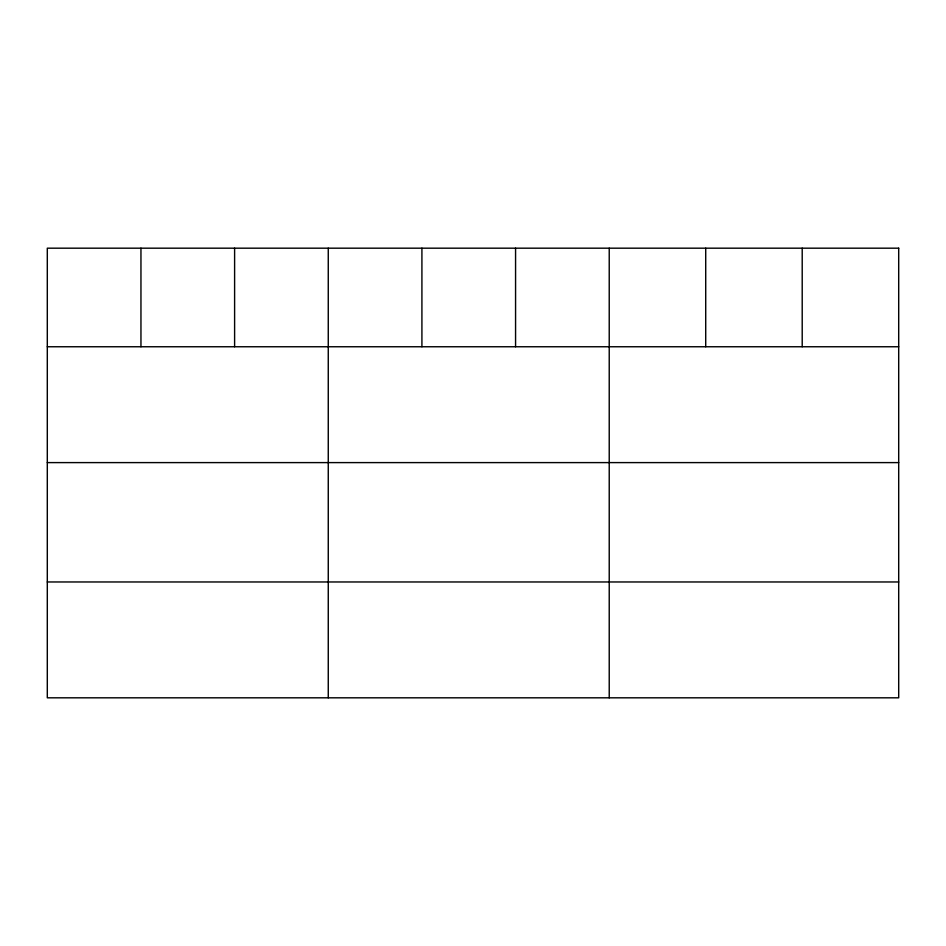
<?xml version="1.0" encoding="UTF-8"?>
<svg xmlns="http://www.w3.org/2000/svg" width="946" height="946" viewBox="0 0 946 946"><rect width="100%" height="100%" fill="white"/><g stroke="black" fill="none" stroke-linecap="round" stroke-linejoin="round"><path stroke-width="1.42" d="M47.3 346.756L898.7 346.756M47.3 462.606L898.7 462.606M47.3 581.967L898.7 581.967M802.208 248.183L802.208 346.756M705.716 248.183L705.716 346.756M609.224 248.183L609.224 697.817M515.57 248.183L515.57 346.756M421.916 248.183L421.916 346.756M328.262 248.183L328.262 697.817M234.608 248.183L234.608 346.756M140.954 248.183L140.954 346.756M898.7 248.183L47.3 248.183L47.3 697.817L898.7 697.817L898.7 248.183"/></g></svg>
